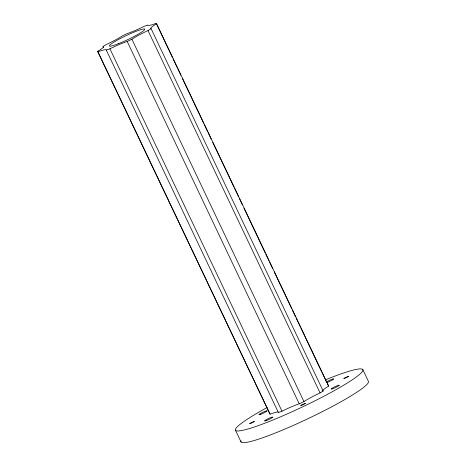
<?xml version="1.0" encoding="UTF-8"?>
<svg xmlns="http://www.w3.org/2000/svg" width="466" height="466" viewBox="0 0 466 466"><rect width="100%" height="100%" fill="white"/><g stroke="black" fill="none" stroke-linecap="round" stroke-linejoin="round"><path stroke-width="0.7" d="M97.58 51.382L97.982 51.825A20.556 2.254 -25.4 0 1 106.3 50.101L109.924 48.808A20.516 2.254 -25.4 0 1 127.189 41.474L131.901 39.214A20.521 2.254 -25.4 0 1 148.007 30.564L151.089 28.642A20.58 2.26 -25.4 0 1 156.605 23.743L156.203 23.3A20.556 2.254 -25.4 0 1 147.891 25.024L144.262 26.317A20.516 2.254 -25.4 0 1 126.997 33.657L122.29 35.911A20.521 2.254 -25.4 0 1 106.178 44.561L103.097 46.483A20.58 2.26 -25.4 0 1 97.58 51.382L270.053 414.192A20.556 2.254 -25.4 0 1 278.365 412.468L281.988 411.181A20.516 2.254 -25.4 0 1 299.254 403.841L303.966 401.587A20.521 2.254 -25.4 0 1 320.072 392.931L323.154 391.015A20.58 2.26 -25.4 0 1 328.676 386.11L327.33 383.699M362.868 369.678L368.437 381.409A70.529 7.741 -25.4 0 1 304.042 420.536A70.529 7.741 -25.4 0 1 241.103 440.795M156.605 23.743L328.676 386.11M156.203 23.3L172.437 57.499M173.067 58.815L177.127 67.36M177.75 68.677L180.872 75.253M182.433 78.544L203.665 123.263M204.294 124.579L207.417 131.156M208.04 132.472L211.162 139.049M212.723 142.334L233.961 187.058M234.584 188.375L238.644 196.92M239.268 198.236L242.39 204.813M243.951 208.104L265.189 252.822M265.812 254.139L268.934 260.715M269.558 262.032L272.68 268.608M274.241 271.894L291.733 308.725M292.357 310.041L295.479 316.618M296.102 317.928L300.162 326.48M300.786 327.796L322.023 372.515M322.647 373.831L326.707 382.382M151.089 28.642L323.154 391.015M148.007 30.564L320.072 392.931M131.901 39.214L303.966 401.587M127.189 41.474L299.254 403.841M109.924 48.808L281.988 411.181M106.3 50.101L278.365 412.468M103.097 46.483L103.726 47.8M97.982 51.825L270.053 414.192M235.447 430.182L241.015 441.914M325.291 379.901A70.529 7.741 -25.4 0 1 350.723 380.844A70.529 7.741 -25.4 0 1 251.774 427.829A70.529 7.741 -25.4 0 1 267.123 407.523M326.515 381.934A4.573 0.501 -25.4 0 1 332.345 379.143A4.573 0.501 -25.4 0 1 332.829 379.697A4.573 0.501 -25.4 0 1 327.004 382.487M249.741 423.524L251.646 423L254.419 421.363L249.741 423.524M300.774 405.437L303.296 404.628L305.451 403.276L300.774 405.437M343.925 378.404L346.448 377.594L348.609 376.243L343.925 378.404M118.562 43.641A19.589 2.149 -25.4 0 0 144.81 29.224A19.589 2.149 -25.4 0 0 117.91 39.826A19.589 2.149 -25.4 0 0 118.562 43.641M266.424 420.553A4.573 0.501 -25.4 0 0 272.779 417.14A4.573 0.501 -25.4 0 0 266.738 419.447A4.573 0.501 -25.4 0 0 266.424 420.553M332.573 388.813A4.573 0.501 -25.4 0 0 339.312 385.335A4.573 0.501 -25.4 0 0 333.848 387.275A4.573 0.501 -25.4 0 0 332.573 388.813M260.756 414.268A4.573 0.501 -25.4 0 0 267.199 410.831A4.573 0.501 -25.4 0 0 261.269 413.068A4.573 0.501 -25.4 0 0 260.756 414.268"/></g></svg>
